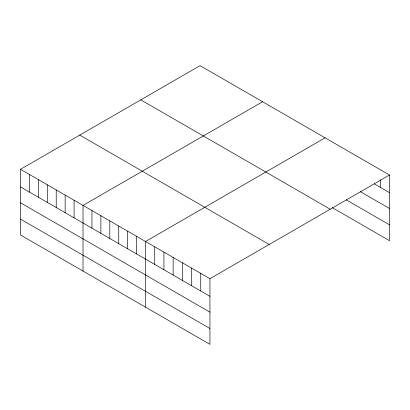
<?xml version="1.0" encoding="UTF-8"?>
<svg xmlns="http://www.w3.org/2000/svg" width="410" height="410" viewBox="0 0 410 410"><rect width="100%" height="100%" fill="white"/><g stroke="black" fill="none" stroke-linecap="round" stroke-linejoin="round"><path stroke-width="0.61" d="M20.5 169.315L209.94 278.687L209.94 344.354L20.5 234.981L20.5 169.315L200.059 65.646L389.5 175.019L389.5 240.685L332.126 207.562M262.574 101.742L83.015 205.41L83.015 271.071M325.089 137.832L145.529 241.5L145.529 307.167M209.94 278.687L389.5 175.019M374.345 183.885L389.5 192.633M360.272 191.619L389.5 208.49M346.199 199.829L389.5 224.829M140.804 99.861L330.245 209.233M79.755 135.105L269.196 244.478M20.5 186.929L209.94 296.302M20.5 202.786L209.94 312.159M20.5 219.124L209.94 328.497M380.301 179.775L380.301 187.324M200.741 273.378L200.741 290.987M191.537 268.063L191.537 285.678M182.337 262.748L182.337 280.363M173.133 257.439L173.133 275.054M163.933 252.124L163.933 269.739M154.734 246.815L154.734 264.43M136.602 236.344L136.602 253.959M127.669 231.189L127.669 248.803M118.741 226.033L118.741 243.648M109.808 220.877L109.808 238.492M100.875 215.721L100.875 233.336M91.948 210.566L91.948 228.18M74.087 200.254L74.087 217.864M65.154 195.098L65.154 212.708M56.221 189.938L56.221 207.552M47.293 184.782L47.293 202.397M38.361 179.626L38.361 197.241M29.433 174.47L29.433 192.085"/></g></svg>
